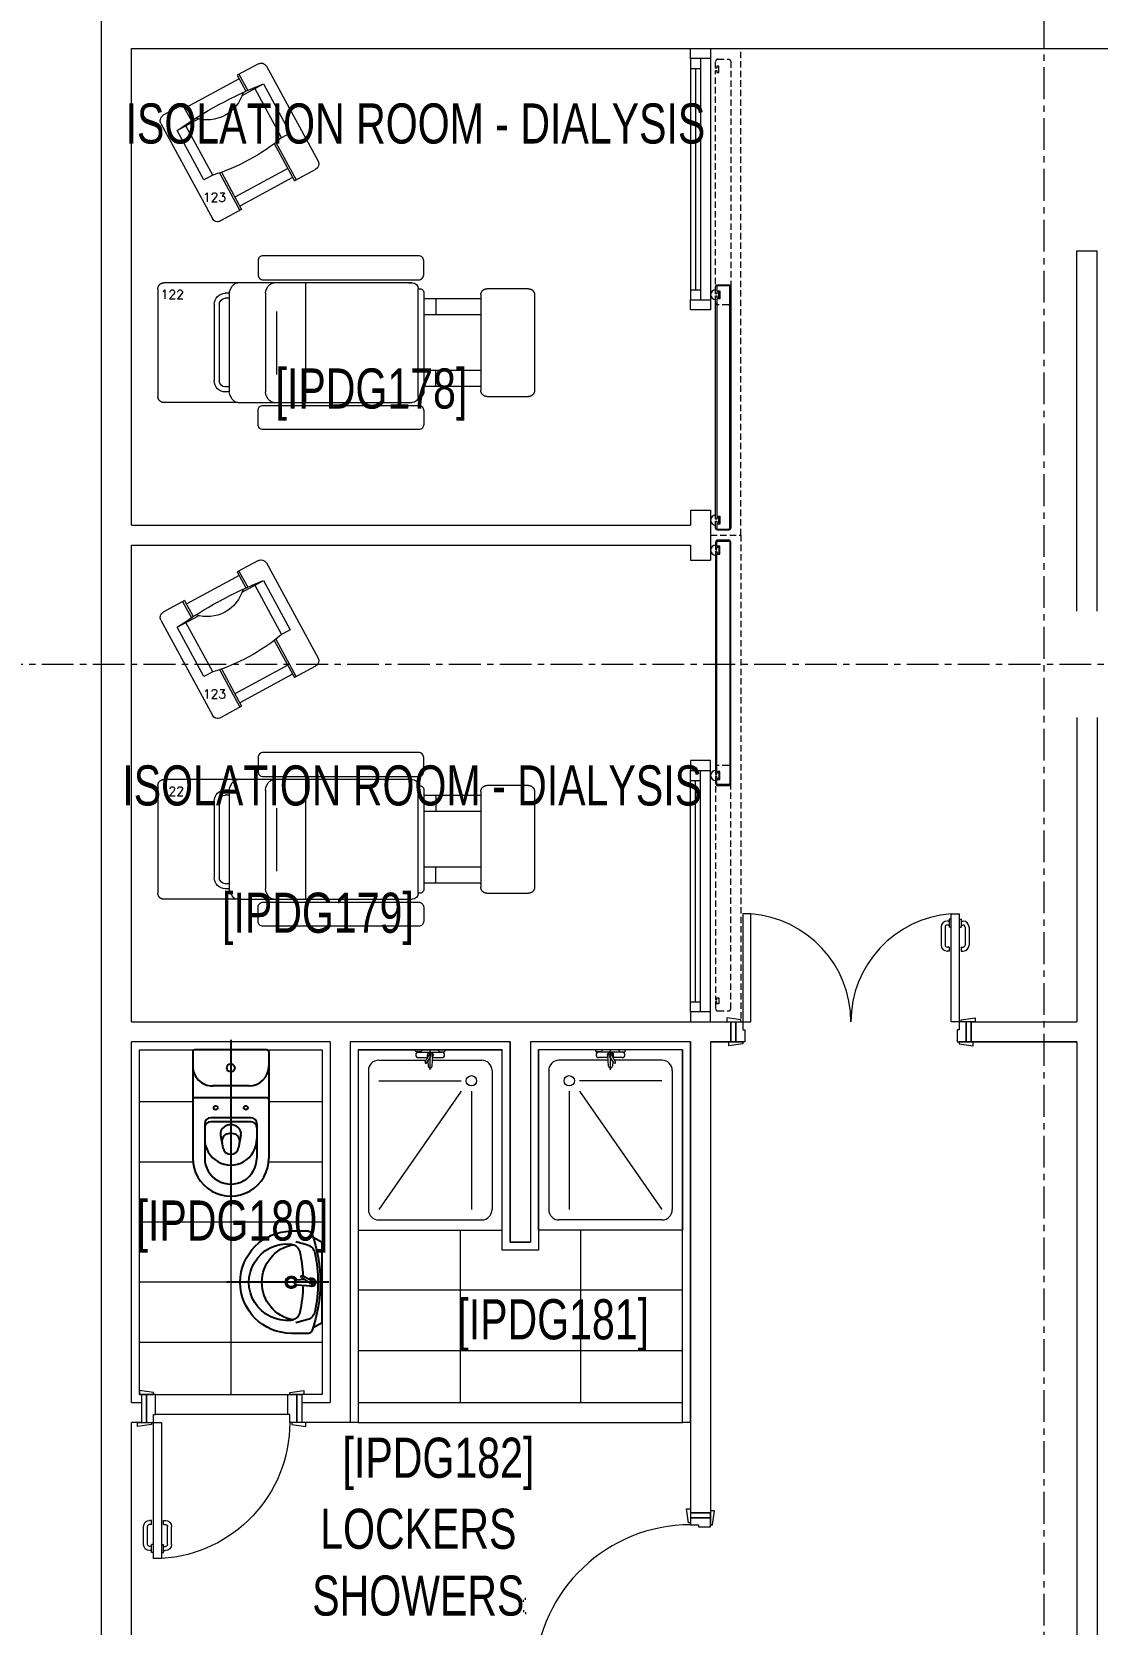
# Model space of a CAD drawing. Header units: millimetres. Extents: x 26027 to 581921, y 7230 to 233891.
# Drawn here: x 526695 to 532013, y 159154 to 167103 of the extents above; entities that cross this region are included whole.
import ezdxf

# ---------------------------------------------------------------- set-up
doc = ezdxf.new("R2010")
doc.units = ezdxf.units.MM
doc.header["$LTSCALE"] = 5
doc.linetypes.add('CENTER', pattern=[50.8, 31.75, -6.35, 6.35, -6.35])
doc.linetypes.add('HIDDEN', pattern=[9.525, 6.35, -3.175])
for name, color, linetype, lineweight in [('72_EGR_BASE_TEXT', 7, 'Continuous', 5), ('Aluminum', 7, 'Continuous', 5), ('car', 250, 'Continuous', 5), ('Medical Equipment and Furniture', 163, 'Continuous', 0), ('Medical Equipment and Furniture1', 163, 'Continuous', 5), ('SANIT', 250, 'Continuous', 5), ('Tiles', 252, 'Continuous', 5), ('Walls', 32, 'Continuous', 5)]:
    doc.layers.add(name, color=color, linetype=linetype, lineweight=lineweight)
for name, color, linetype in [('axes', 9, 'Continuous'), ('GE-ARCHITECTURAL_ELEMENTS', 8, 'Continuous'), ('GE-FURNITURE', 8, 'Continuous')]:
    doc.layers.add(name, color=color, linetype=linetype)
doc.layers.add('Wooden Joinery', color=7, linetype='Continuous', lineweight=5, true_color=0xffdcd1)
doc.styles.add('list_ghTextstyle', font='romans.shx', dxfattribs={"height": 0.25})
doc.styles.add('X3G_ENTITY_2587EA', font='swisscl.ttf', dxfattribs={"height": 200})

# ---------------------------------------------------------------- blocks, each defined once
blk = doc.blocks.new('HF16786C-P')
at = {"color": 8, "linetype": 'HIDDEN'}
for p, q in [((-0.2986, 0.2389), (-0.2986, -0.2389)), ((-0.2686, 0.2689), (-0.0607, 0.2689)), ((-0.0307, 0.2389), (-0.0307, -0.2389)), ((1.1825, 0.2989), (1.5514, 0.2989)), ((1.5814, 0.2689), (1.5814, -0.2689)), ((-0.0307, 0.2189), (0.2547, 0.2189)), ((0.1938, 0.2189), (0.1938, 0.1389)), ((-0.0307, 0.1389), (0.2547, 0.1389)), ((-0.0307, -0.1389), (0.2547, -0.1389)), ((0.1938, -0.2189), (0.1938, -0.1389)), ((-0.0307, -0.2189), (0.2547, -0.2189)), ((-0.0607, -0.2689), (-0.2686, -0.2689)), ((1.1825, -0.2989), (1.5514, -0.2989))]:
    blk.add_line(p, q, dxfattribs=at)
for p, q in [((0.2768, 0.2689), (0.282, 0.2689)), ((0.282, -0.2689), (0.282, 0.2689)), ((0.312, 0.2989), (1.0025, 0.2989)), ((0.3285, 0.2989), (0.312, 0.2989)), ((0.845, 0.2989), (0.845, -0.2989)), ((1.0025, 0.2989), (1.1825, 0.2989)), ((1.045, 0.2463), (1.045, -0.2463)), ((1.225, 0.2463), (1.225, -0.2463)), ((1.225, 0.2463), (1.245, 0.2463)), ((1.225, 0.2213), (1.245, 0.2213)), ((1.275, 0.1913), (1.275, -0.1913)), ((1.3, 0.1913), (1.3, -0.1913)), ((0.9898, 0.156), (0.9898, -0.1588)), ((1.225, -0.2213), (1.245, -0.2213)), ((0.2768, -0.2689), (0.282, -0.2689)), ((1.0025, -0.2989), (0.312, -0.2989)), ((1.1825, -0.2989), (1.0025, -0.2989)), ((1.225, -0.2463), (1.245, -0.2463))]:
    blk.add_line(p, q)
for points in [[(1.0817, 0.4087), (1.0817, 0.3386, -0.414214), (1.0567, 0.3136), (0.2797, 0.3136, -0.414214), (0.2547, 0.3386), (0.2547, 0.4087, -0.414214), (0.2797, 0.4337), (1.0567, 0.4337, -0.414214)], [(1.0817, -0.4087), (1.0817, -0.3386, 0.414214), (1.0567, -0.3136), (0.2797, -0.3136, 0.414214), (0.2547, -0.3386), (0.2547, -0.4087, 0.414214), (0.2797, -0.4337), (1.0567, -0.4337, 0.414214)]]:
    blk.add_lwpolyline(points, format="xyb", close=True)
blk.add_lwpolyline([(0.2547, 0.2527), (0.2547, -0.2527)])
for centre, start, end in [((-0.2686, 0.2389), 90, 180), ((-0.0607, 0.2389), 0, 90), ((1.5514, 0.2689), 0, 90), ((-0.2686, -0.2389), 180, 270), ((-0.0607, -0.2389), 270, 0), ((1.5514, -0.2689), 270, 0)]:
    blk.add_arc(centre, 0.03, start, end, dxfattribs=at)
for centre, radius, start, end in [((0.2756, 0.2474), 0.0216, 86.99887, 165.78399), ((0.312, 0.2689), 0.03, 90, 180), ((1.0025, 0.2689), 0.03, 47.44084, 90), ((0.9759, 0.2399), 0.0694, 5.3127, 47.44084), ((1.1825, 0.2689), 0.03, 47.44084, 90), ((1.1559, 0.2399), 0.0694, 5.3127, 47.44084), ((1.245, 0.1913), 0.055, 0, 90), ((1.245, 0.1913), 0.03, 0, 90), ((1.245, -0.1913), 0.03, 270, 0), ((1.245, -0.1913), 0.055, 270, 0), ((0.2756, -0.2474), 0.0216, 194.21601, 273.00113), ((0.312, -0.2689), 0.03, 180, 270), ((1.0025, -0.2689), 0.03, 270, 312.55916), ((0.9759, -0.2399), 0.0694, 312.55916, 354.6873), ((1.1825, -0.2689), 0.03, 270, 312.55916), ((1.1559, -0.2399), 0.0694, 312.55916, 354.6873)]:
    blk.add_arc(centre, radius, start, end)
blk = doc.blocks.new('F.44.66.83')
at = {"layer": 'Medical Equipment and Furniture1', "xscale": -1000, "yscale": 1000, "zscale": 1000, "rotation": 270}
blk.add_blockref('HF16786C-P', (77696, -14001.8), dxfattribs=at)
blk = doc.blocks.new('ME11218-P')
at = {"layer": 'Medical Equipment and Furniture1'}
for p, q in [((0.015, 0.58), (0.135, 0.58)), ((0.125, 0.58), (0.125, 0.4883)), ((0.135, 0.58), (0.135, 0.4891)), ((0.135, 0.56), (0.435, 0.56)), ((0.435, 0.58), (0.555, 0.58)), ((0.435, 0.58), (0.435, 0.4891)), ((0.445, 0.58), (0.445, 0.4883)), ((-0.015, 0.55), (-0.015, 0.01)), ((0.1613, 0.48), (0.04, 0.48)), ((0.04, 0.48), (0.04, 0.2)), ((0.09, 0.48), (0.09, 0.2)), ((0.53, 0.48), (0.4087, 0.48)), ((0.48, 0.2), (0.48, 0.48)), ((0.53, 0.2), (0.53, 0.48)), ((0.585, 0.55), (0.585, 0.01)), ((0.04, 0.2), (0.09, 0.2)), ((0.125, 0.1934), (0.125, -0.02)), ((0.135, 0.1918), (0.135, -0.02)), ((0.435, 0.1918), (0.435, -0.02)), ((0.445, 0.1934), (0.445, -0.02)), ((0.48, 0.2), (0.53, 0.2)), ((0.135, 0.05), (0.435, 0.05)), ((0.135, 0), (0.435, 0)), ((0.015, -0.02), (0.135, -0.02)), ((0.435, -0.02), (0.555, -0.02))]:
    blk.add_line(p, q, dxfattribs=at)
for centre, radius, start, end in [((0.015, 0.55), 0.03, 90, 180), ((0.555, 0.55), 0.03, 0, 90), ((0.285, -1.5865), 2.081, 83.23871, 96.76129), ((0.285, 0.6208), 0.1874, 224.20267, 315.79733), ((0.285, 1.1406), 0.9606, 258.28797, 281.71203), ((0.015, 0.01), 0.03, 180, 270), ((0.555, 0.01), 0.03, 270, 0)]:
    blk.add_arc(centre, radius, start, end, dxfattribs=at)
blk = doc.blocks.new('U.63.18.79')
at = {"layer": 'Medical Equipment and Furniture1', "extrusion": (1.14575e-09, 6.21071e-10, -1), "xscale": 999.9999999999976, "yscale": 999.9999999999976, "zscale": -999.9999999999977, "rotation": 61.53915026862275}
blk.add_blockref('ME11218-P', (-78585.3, -13211.3, 0), dxfattribs=at)
blk = doc.blocks.new('A$C180956F5')
at = {"layer": 'car'}
for p, q in [((1350, 640, 0), (690, 640, 0)), ((690, 540, 0), (1350, 540, 0))]:
    blk.add_line(p, q, dxfattribs=at)
at = {"layer": 'Wooden Joinery'}
for p, q in [((720, 1358.8, 0), (680, 1358.8, 0)), ((680, 1358.8, 0), (680, 680, 0)), ((720, 680, 0), (720, 1358.8, 0)), ((630, 1288.8, 0), (630, 1198.8, 0)), ((650, 1288.8, 0), (650, 1198.8, 0)), ((670, 1318.8, 0), (660, 1318.8, 0)), ((670, 1298.8, 0), (660, 1298.8, 0)), ((670, 1328.8, 0), (670, 1288.8, 0)), ((680, 1328.8, 0), (670, 1328.8, 0)), ((680, 1288.8, 0), (670, 1288.8, 0)), ((720, 1328.8, 0), (730, 1328.8, 0)), ((720, 1288.8, 0), (730, 1288.8, 0)), ((730, 1328.8, 0), (730, 1288.8, 0)), ((730, 1318.8, 0), (740, 1318.8, 0)), ((730, 1298.8, 0), (740, 1298.8, 0)), ((750, 1288.8, 0), (750, 1198.8, 0)), ((770, 1288.8, 0), (770, 1198.8, 0)), ((670, 1188.8, 0), (660, 1188.8, 0)), ((670, 1168.8, 0), (660, 1168.8, 0)), ((670, 1188.8, 0), (670, 1168.8, 0)), ((730, 1188.8, 0), (740, 1188.8, 0)), ((730, 1188.8, 0), (730, 1168.8, 0)), ((730, 1168.8, 0), (740, 1168.8, 0)), ((670, 690, 0), (600, 700, 0)), ((600, 700, 0), (600, 680, 0)), ((600, 680, 0), (670, 680, 0)), ((620, 540, 0), (620, 680, 0)), ((620, 680, 0), (645, 680, 0)), ((645, 680, 0), (680, 680, 0)), ((645, 540, 0), (645, 680, 0)), ((645, 680, 0), (645, 540, 0)), ((670, 680, 0), (670, 690, 0)), ((680, 680, 0), (720, 680, 0)), ((680, 680, 0), (680, 640, 0)), ((680, 640, 0), (690, 640, 0)), ((690, 640, 0), (690, 540, 0)), ((1360, 640, 0), (1350, 640, 0)), ((1350, 640, 0), (1350, 540, 0)), ((1395, 680, 0), (1360, 680, 0)), ((1360, 680, 0), (1360, 640, 0)), ((1370, 690, 0), (1440, 700, 0)), ((1370, 680, 0), (1370, 690, 0)), ((1440, 680, 0), (1370, 680, 0)), ((1395, 540, 0), (1395, 680, 0)), ((1395, 680, 0), (1395, 540, 0)), ((1420, 680, 0), (1395, 680, 0)), ((1420, 540, 0), (1420, 680, 0)), ((1440, 700, 0), (1440, 680, 0)), ((610, 520, 0), (610, 540, 0)), ((610, 540, 0), (680, 540, 0)), ((680, 530, 0), (610, 520, 0)), ((645, 540, 0), (620, 540, 0)), ((690, 540, 0), (645, 540, 0)), ((680, 540, 0), (680, 530, 0)), ((1350, 540, 0), (1395, 540, 0)), ((1360, 540, 0), (1360, 530, 0)), ((1430, 540, 0), (1360, 540, 0)), ((1360, 530, 0), (1430, 520, 0)), ((1395, 540, 0), (1420, 540, 0)), ((1430, 520, 0), (1430, 540, 0))]:
    blk.add_line(p, q, dxfattribs=at)
for centre, radius, start, end in [((680, 680, 0), 680, 0, 86.62771), ((660, 1288.8, 0), 30, 90, 180), ((660, 1288.8, 0), 10, 90, 180), ((740, 1288.8, 0), 30, 0, 90), ((740, 1288.8, 0), 10, 0, 90), ((660, 1198.8, 0), 30, 180, 270), ((660, 1198.8, 0), 10, 180, 270), ((740, 1198.8, 0), 10, 270, 0), ((740, 1198.8, 0), 30, 270, 0)]:
    blk.add_arc(centre, radius, start, end, dxfattribs=at)
blk = doc.blocks.new('WC manta')
at = {"layer": 'GE-FURNITURE'}
for p, q in [((-0.13, 0.18), (-0.13, -0.18)), ((-0.12, 0.19), (0.41, 0.19)), ((0.109, 0.18), (0.109, -0.18)), ((0.05, 0.09), (0.05, -0.09)), ((0.209, 0.1), (0.209, -0.1)), ((0.229, 0.1), (0.229, -0.1)), ((0.239, 0.13), (0.41, 0.13)), ((-0.18, 0), (0.65, 0)), ((0.2955, 0.051), (0.3581, 0.0393)), ((0.2955, -0.051), (0.3581, -0.0393)), ((0.239, -0.13), (0.41, -0.13)), ((-0.12, -0.19), (0.41, -0.19))]:
    blk.add_line(p, q, dxfattribs=at)
for centre, radius in [((0.159, 0.0752), 0.01), ((-0.04, 0), 0.02), ((0.159, -0.0753), 0.01)]:
    blk.add_circle(centre, radius, dxfattribs=at)
for centre, radius, start, end in [((-0.12, 0.18), 0.01, 90, 180), ((-0.05, 0.09), 0.1, 0, 90), ((0.119, 0.18), 0.01, 90, 180), ((0.41, 0), 0.19, 270, 90), ((0.239, 0.1), 0.03, 90, 180), ((0.259, 0.1), 0.03, 90, 180), ((0.3147, 0), 0.13, 270, 90), ((0.41, 0), 0.13, 270, 90), ((0.3029, 0), 0.0588, 141.52497, 218.47503), ((0.2882, 0.0117), 0.04, 79.42885, 141.52497), ((0.3454, 0), 0.0588, 166.41759, 193.58241), ((0.3271, 0.0044), 0.04, 79.42885, 166.41759), ((0.3507, 0), 0.04, 280.57115, 79.42885), ((0.2882, -0.0117), 0.04, 218.47503, 280.57115), ((0.3271, -0.0044), 0.04, 193.58241, 280.57115), ((-0.05, -0.09), 0.1, 270, 0), ((0.239, -0.1), 0.03, 180, 270), ((0.259, -0.1), 0.03, 180, 270), ((-0.12, -0.18), 0.01, 180, 270), ((0.119, -0.18), 0.01, 180, 270)]:
    blk.add_arc(centre, radius, start, end, dxfattribs=at)
blk = doc.blocks.new('lav-manta 60')
at = {"layer": 'GE-ARCHITECTURAL_ELEMENTS'}
for p, q in [((-0.2658, -0.0529), (-0.2358, 0)), ((-0.2358, 0), (0.2358, 0)), ((0, 0.04), (0, -0.56)), ((0.2658, -0.0529), (0.2358, 0)), ((-0.3, -0.0789), (-0.3, -0.18)), ((-0.2185, -0.0841), (-0.2383, -0.1537)), ((-0.015, -0.1473), (-0.0199, -0.064)), ((0.0274, -0.121), (-0.0078, -0.0673)), ((0.0389, -0.1142), (0.0087, -0.0575)), ((0.0191, -0.077), (0.0199, -0.064)), ((0.2185, -0.0841), (0.2383, -0.1537)), ((0.3, -0.0789), (0.3, -0.18)), ((0.015, -0.1473), (0.0174, -0.1057))]:
    blk.add_line(p, q, dxfattribs=at)
for centre, radius, start, end in [((-0.28, -0.0789), 0.02, 109.82288, 180), ((0, -0.8557), 0.8457, 70.17712, 109.82288), ((-0.1608, -0.1006), 0.06, 101.80862, 164.07939), ((0, -0.8696), 0.8457, 78.19138, 101.80862), ((0, -0.0617), 0.025, 320.74745, 220.36799), ((0, -0.0617), 0.02, 353.26708, 186.68201), ((0, -0.0617), 0.00966, 25.41267, 215.95772), ((0.1608, -0.1006), 0.06, 15.92061, 78.19138), ((0.28, -0.0789), 0.02, 0, 70.17712), ((0, -0.18), 0.3, 180, 0), ((0, -0.2039), 0.2252, 174.81422, 5.18578), ((-0.1645, -0.189), 0.06, 102.08826, 174.81422), ((0, -0.1282), 0.2252, 190.60973, 349.39027), ((0, -0.9572), 0.8457, 91.15716, 102.08826), ((0, -0.18), 0.035, 115.31059, 64.68941), ((0, -0.18), 0.0275, 117.14957, 62.85043), ((0, -0.1473), 0.015, 180, 0), ((0, -0.9572), 0.8457, 88.54856, 88.84398), ((0.0332, -0.1176), 0.00666, 210.68519, 30.68519), ((0, -0.9572), 0.8457, 77.91174, 87.42745), ((0.1645, -0.189), 0.06, 5.18578, 77.91174)]:
    blk.add_arc(centre, radius, start, end, dxfattribs=at)

msp = doc.modelspace()

# ---------------------------------------------------------------- linework, layer by layer
at = {"layer": 'Aluminum'}
for p, q in [((529983.8, 166970.3, 0), (529983.8, 165765.7, 0)), ((529983.8, 166920.3, 0), (530033.8, 166920.3, 0)), ((530008.8, 166920.3, 0), (530008.8, 165815.7, 0)), ((530033.8, 166970.3, 0), (530033.8, 165765.7, 0)), ((530083.8, 166970.3, 0), (530083.8, 165765.7, 0)), ((529983.8, 165815.7, 0), (530033.8, 165815.7, 0)), ((529983.8, 162211, 0), (529983.8, 163415.7, 0)), ((529983.8, 163365.7, 0), (530033.8, 163365.7, 0)), ((530008.8, 162261, 0), (530008.8, 163365.7, 0)), ((530033.8, 162211, 0), (530033.8, 163415.7, 0)), ((530083.8, 162211, 0), (530083.8, 163415.7, 0)), ((529983.8, 162261, 0), (530033.8, 162261, 0))]:
    msp.add_line(p, q, dxfattribs=at)
at = {"layer": 'Aluminum', "elevation": 0}
for points in [[(530083.8, 167020.3), (530083.8, 166970.3), (529983.8, 166970.3), (529983.8, 167020.3)], [(530083.8, 165765.7), (530083.8, 165715.7), (529983.8, 165715.7), (529983.8, 165765.7)], [(530083.8, 163415.7), (530083.8, 163465.7), (529983.8, 163465.7), (529983.8, 163415.7)], [(530083.8, 162161), (530083.8, 162211), (529983.8, 162211), (529983.8, 162161)]]:
    msp.add_lwpolyline(points, close=True, dxfattribs=at)
at = {"layer": 'axes', "linetype": 'CENTER', "lineweight": 0}
for p, q in [((531748.8, 120285.6, 0), (531748.8, 205820.3, 0)), ((544175.8, 163945.3, 2.4), (461383.1, 163945.3, 2.4))]:
    msp.add_line(p, q, dxfattribs=at)
at = {"layer": 'SANIT'}
for p, q in [((528323.8, 162021, 0), (529043.8, 162021, 0)), ((528323.8, 162021, 0), (528323.8, 161121, 0)), ((528634.3, 162012, 0), (528616.3, 162012, 0)), ((528616.3, 162006.4, 0), (528616.3, 162012, 0)), ((528625.3, 162009.8, 0), (528742.3, 162009.8, 0)), ((528634.3, 162009.8, 0), (528634.3, 162012, 0)), ((528659.3, 161961, 0), (528678.3, 161996.7, 0)), ((528666.5, 161956.7, 0), (528689, 161990.9, 0)), ((528671.7, 161984.4, 0), (528671.3, 161992.6, 0)), ((528683.8, 161922, 0), (528683.8, 162021, 0)), ((528693.2, 161940.5, 0), (528696.3, 161992.6, 0)), ((528733.3, 162012, 0), (528751.3, 162012, 0)), ((528733.3, 162009.8, 0), (528733.3, 162012, 0)), ((528751.3, 162006.4, 0), (528751.3, 162012, 0)), ((529043.8, 161121, 0), (529043.8, 162021, 0)), ((529943.8, 162021, 0), (529223.8, 162021, 0)), ((529223.8, 161121, 0), (529223.8, 162021, 0)), ((529534.3, 162012, 0), (529516.3, 162012, 0)), ((529516.3, 162006.4, 0), (529516.3, 162012, 0)), ((529642.3, 162009.8, 0), (529525.3, 162009.8, 0)), ((529534.3, 162009.8, 0), (529534.3, 162012, 0)), ((529574.3, 161940.5, 0), (529571.3, 161992.6, 0)), ((529601.1, 161956.7, 0), (529578.5, 161990.9, 0)), ((529583.8, 161922, 0), (529583.8, 162021, 0)), ((529608.3, 161961, 0), (529589.3, 161996.7, 0)), ((529595.8, 161984.4, 0), (529596.3, 161992.6, 0)), ((529633.3, 162012, 0), (529651.3, 162012, 0)), ((529633.3, 162009.8, 0), (529633.3, 162012, 0)), ((529651.3, 162006.4, 0), (529651.3, 162012, 0)), ((529943.8, 162021, 0), (529943.8, 161121, 0)), ((528375.2, 161918.2, 0), (528375.2, 161223.9, 0)), ((528426.6, 161969.6, 0), (528663.9, 161969.6, 0)), ((528625.3, 161982.8, 0), (528670.9, 161982.8, 0)), ((528672.8, 161966.3, 0), (528674.3, 161940.5, 0)), ((528694.9, 161969.6, 0), (528940.9, 161969.6, 0)), ((528695.7, 161982.8, 0), (528742.3, 161982.8, 0)), ((528992.3, 161918.2, 0), (528992.3, 161223.9, 0)), ((529275.2, 161918.2, 0), (529275.2, 161223.9, 0)), ((529572.6, 161969.6, 0), (529326.6, 161969.6, 0)), ((529571.8, 161982.8, 0), (529525.3, 161982.8, 0)), ((529594.7, 161966.3, 0), (529593.2, 161940.5, 0)), ((529642.3, 161982.8, 0), (529596.7, 161982.8, 0)), ((529840.9, 161969.6, 0), (529603.7, 161969.6, 0)), ((529892.3, 161918.2, 0), (529892.3, 161223.9, 0)), ((528426.6, 161866.8, 0), (528838.1, 161866.8, 0)), ((529840.9, 161866.8, 0), (529429.5, 161866.8, 0)), ((528838.1, 161815.3, 0), (528426.6, 161223.9, 0)), ((528889.5, 161815.3, 0), (528889.5, 161223.9, 0)), ((529378.1, 161815.3, 0), (529378.1, 161223.9, 0)), ((529429.5, 161815.3, 0), (529840.9, 161223.9, 0)), ((528323.8, 161121, 0), (529043.8, 161121, 0)), ((528426.6, 161172.5, 0), (528940.9, 161172.5, 0)), ((529943.8, 161121, 0), (529223.8, 161121, 0)), ((529840.9, 161172.5, 0), (529326.6, 161172.5, 0))]:
    msp.add_line(p, q, dxfattribs=at)
for centre in [(528889.5, 161866.8, 0), (529378.1, 161866.8, 0)]:
    msp.add_circle(centre, 25.7, dxfattribs=at)
for centre, radius, start, end in [((528616.3, 162021, 0), 9, 180, 270), ((528625.3, 161996.3, 0), 13.5, 90, 270), ((528634.3, 162021, 0), 9, 270, 0), ((528683.8, 161994, 0), 15.8, 319.63201, 219.25255), ((528683.8, 161994, 0), 12.6, 353.26708, 186.73292), ((528683.8, 161994, 0), 6.08, 324.04228, 154.58733), ((528733.3, 162021, 0), 9, 180, 270), ((528742.3, 161996.3, 0), 13.5, 270, 90), ((528751.3, 162021, 0), 9, 270, 0), ((529516.3, 162021, 0), 9, 180, 270), ((529525.3, 161996.3, 0), 13.5, 90, 270), ((529534.3, 162021, 0), 9, 270, 0), ((529583.8, 161994, 0), 15.8, 320.74745, 220.36799), ((529583.8, 161994, 0), 12.6, 353.26708, 186.73292), ((529583.8, 161994, 0), 6.08, 25.41267, 215.95772), ((529633.3, 162021, 0), 9, 180, 270), ((529642.3, 161996.3, 0), 13.5, 270, 90), ((529651.3, 162021, 0), 9, 270, 0), ((528426.6, 161918.2, 0), 51.4, 90, 180), ((528662.9, 161958.8, 0), 4.2, 149.31481, 329.31481), ((528683.8, 161940.5, 0), 9.45, 180, 0), ((528940.9, 161918.2, 0), 51.4, 0, 90), ((529326.6, 161918.2, 0), 51.4, 90, 180), ((529583.8, 161940.5, 0), 9.45, 180, 0), ((529604.7, 161958.8, 0), 4.2, 210.68519, 30.68519), ((529840.9, 161918.2, 0), 51.4, 0, 90), ((528426.6, 161223.9, 0), 51.4, 180, 270), ((528940.9, 161223.9, 0), 51.4, 270, 0), ((529326.6, 161223.9, 0), 51.4, 180, 270), ((529840.9, 161223.9, 0), 51.4, 270, 0)]:
    msp.add_arc(centre, radius, start, end, dxfattribs=at)
at = {"layer": 'Tiles'}
for p, q in [((527498.3, 161761, 0), (527232.8, 161761, 0)), ((528143.8, 161761, 0), (527878.3, 161761, 0)), ((527499.4, 161461, 0), (527232.8, 161461, 0)), ((528143.8, 161461, 0), (527877.2, 161461, 0)), ((527688.3, 161291, 0), (527688.3, 160301, 0)), ((528143.8, 161161, 0), (527232.8, 161161, 0)), ((528833.8, 161121, 0), (528833.8, 160261, 0)), ((529433.8, 161121, 0), (529433.8, 160261, 0)), ((527735.8, 160861, 0), (527232.8, 160861, 0)), ((529943.8, 160821, 0), (528323.8, 160821, 0)), ((528143.8, 160561, 0), (527232.8, 160561, 0)), ((528323.8, 160521, 0), (529943.8, 160521, 0)), ((528323.8, 160261, 0), (529943.8, 160261, 0)), ((528323.8, 160161, 0), (529943.8, 160161, 0))]:
    msp.add_line(p, q, dxfattribs=at)
at = {"layer": 'Tiles', "elevation": 0}
for points in [[(527242.8, 160301), (527232.8, 160301), (527232.8, 162021), (528143.8, 162021), (528143.8, 160301), (528042.8, 160301)], [(529983.8, 160161), (529943.8, 160161), (529943.8, 162021), (529223.8, 162021), (529223.8, 161021), (529043.8, 161021), (529043.8, 162021), (528323.8, 162021), (528323.8, 160161), (528283.8, 160161)]]:
    msp.add_lwpolyline(points, dxfattribs=at)
at = {"layer": 'Walls'}
for p, q in [((527042.8, 149280.3, 0), (527042.8, 167270.3, 0)), ((527192.8, 164640.7, 0), (527192.8, 167020.3, 0)), ((527192.8, 167020.3, 0), (540268.8, 167020.3, 0)), ((531912.5, 164210.3, 0), (531912.5, 166010.3, 0)), ((531912.5, 166010.3, 0), (532012.5, 166010.3, 0)), ((532012.5, 164210.3, 0), (532012.5, 166010.3, 0)), ((532012.5, 164210.3, 0), (532012.5, 166010.3, 0)), ((529983.8, 164715.7, 0), (529983.8, 164640.7, 0)), ((529983.8, 164715.7, 0), (530083.8, 164715.7, 0)), ((530083.8, 164715.7, 0), (530083.8, 164465.7, 0)), ((527192.8, 164640.7, 0), (529983.8, 164640.7, 0)), ((527192.8, 162161, 0), (527192.8, 164540.7, 0)), ((527192.8, 164540.7, 0), (529983.8, 164540.7, 0)), ((529983.8, 164540.7, 0), (529983.8, 164465.7, 0)), ((529983.8, 164465.7, 0), (530083.8, 164465.7, 0)), ((531912.5, 163680.3, 0), (531912.5, 162161, 0)), ((532012.5, 163680.3, 0), (532012.5, 157010.3, 0)), ((527192.8, 162161.1, 0), (530183.8, 162161, 0)), ((530183.8, 162161, 0), (530183.8, 162061, 0)), ((531383.8, 162161, 0), (531912.5, 162161, 0)), ((531383.8, 162161, 0), (531383.8, 162061, 0)), ((527192.8, 160261, 0), (527192.8, 162061, 0)), ((528183.8, 162061, 0), (527192.8, 162061, 0)), ((528183.8, 162061, 0), (528183.8, 160261, 0)), ((529083.8, 162061, 0), (528283.8, 162061, 0)), ((528283.8, 162061, 0), (528283.8, 160161, 0)), ((529083.8, 162061, 0), (529083.8, 161061, 0)), ((529983.8, 162061, 0), (529183.8, 162061, 0)), ((529183.8, 162061, 0), (529183.8, 161061, 0)), ((529983.8, 162061, 0), (529983.8, 159710.7, -1.2)), ((530083.8, 162061, 0), (530083.8, 159710.7, -1.2)), ((530083.8, 162061, 0), (530183.8, 162061, 0)), ((530183.8, 162061, 0), (530083.8, 162061, 0)), ((531383.8, 162061, 0), (531912.5, 162061, 0)), ((531912.5, 162061, 0), (531383.8, 162061, 0)), ((531912.5, 162061, 0), (531912.5, 157010.3, 0)), ((531912.5, 162061, 0), (531912.5, 157010.3, 0)), ((529083.8, 161061, 0), (529183.8, 161061, 0)), ((527192.8, 160261, 0), (527242.8, 160261, 0)), ((527242.8, 160261, 0), (527242.8, 160161, 0)), ((528042.8, 160261, 0), (528042.8, 160161, 0)), ((528042.8, 160261, 0), (528183.8, 160261, 0)), ((527192.8, 158210.7, -1.2), (527192.8, 160161, 0)), ((527242.8, 160161, 0), (527192.8, 160161, 0)), ((528283.8, 160161, 0), (528042.8, 160161, 0)), ((529983.8, 159710.7, -2.4), (530083.8, 159710.7, -2.4))]:
    msp.add_line(p, q, dxfattribs=at)
at = {"layer": 'Walls', "elevation": 0}
msp.add_lwpolyline([(529983.8, 160161), (529983.8, 162061), (529183.8, 162061), (529183.8, 161061), (529083.8, 161061), (529083.8, 162061), (528283.8, 162061), (528283.8, 160161)], dxfattribs=at)
at = {"layer": 'Wooden Joinery'}
for p, q in [((530283.8, 162699.6, 0), (530243.8, 162699.6, 0)), ((530243.8, 162699.6, 0), (530243.8, 162161, 0)), ((530283.8, 162161, 0), (530283.8, 162699.6, 0)), ((531233.8, 162634.1, 0), (531233.8, 162544.1, 0)), ((531253.8, 162634.1, 0), (531253.8, 162544.1, 0)), ((531273.8, 162664.1, 0), (531263.8, 162664.1, 0)), ((531273.8, 162644.1, 0), (531263.8, 162644.1, 0)), ((531273.8, 162674.1, 0), (531273.8, 162634.1, 0)), ((531283.8, 162674.1, 0), (531273.8, 162674.1, 0)), ((531283.8, 162634.1, 0), (531273.8, 162634.1, 0)), ((531283.8, 162161, 0), (531283.8, 162699.6, 0)), ((531283.8, 162699.6, 0), (531323.8, 162699.6, 0)), ((531323.8, 162699.6, 0), (531323.8, 162161, 0)), ((531323.8, 162674.1, 0), (531333.8, 162674.1, 0)), ((531323.8, 162634.1, 0), (531333.8, 162634.1, 0)), ((531333.8, 162674.1, 0), (531333.8, 162634.1, 0)), ((531333.8, 162664.1, 0), (531343.8, 162664.1, 0)), ((531333.8, 162644.1, 0), (531343.8, 162644.1, 0)), ((531353.8, 162634.1, 0), (531353.8, 162544.1, 0)), ((531373.8, 162634.1, 0), (531373.8, 162544.1, 0)), ((531273.8, 162534.1, 0), (531263.8, 162534.1, 0)), ((531273.8, 162514.1, 0), (531263.8, 162514.1, 0)), ((531273.8, 162534.1, 0), (531273.8, 162514.1, 0)), ((531333.8, 162534.1, 0), (531343.8, 162534.1, 0)), ((531333.8, 162534.1, 0), (531333.8, 162514.1, 0)), ((531333.8, 162514.1, 0), (531343.8, 162514.1, 0)), ((530233.8, 162171, 0), (530163.8, 162181, 0)), ((530163.8, 162181, 0), (530163.8, 162161, 0)), ((530233.8, 162171, 0), (530163.8, 162181, 0)), ((530163.8, 162181, 0), (530163.8, 162161, 0)), ((530163.8, 162161, 0), (530233.8, 162161, 0)), ((530163.8, 162161, 0), (530233.8, 162161, 0)), ((530183.8, 162061, 0), (530183.8, 162161, 0)), ((530183.8, 162161, 0), (530208.8, 162161, 0)), ((530183.8, 162061, 0), (530183.8, 162161, 0)), ((530183.8, 162161, 0), (530208.8, 162161, 0)), ((530208.8, 162161, 0), (530243.8, 162161, 0)), ((530208.8, 162061, 0), (530208.8, 162161, 0)), ((530208.8, 162161, 0), (530208.8, 162061, 0)), ((530208.8, 162161, 0), (530243.8, 162161, 0)), ((530208.8, 162061, 0), (530208.8, 162161, 0)), ((530208.8, 162161, 0), (530208.8, 162061, 0)), ((530233.8, 162161, 0), (530233.8, 162171, 0)), ((530233.8, 162161, 0), (530233.8, 162171, 0)), ((530243.8, 162161, 0), (530283.8, 162161, 0)), ((530243.8, 162161, 0), (530243.8, 162121, 0)), ((530243.8, 162161, 0), (530243.8, 162121, 0)), ((531323.8, 162161, 0), (531283.8, 162161, 0)), ((531358.8, 162161, 0), (531323.8, 162161, 0)), ((531323.8, 162161, 0), (531323.8, 162121, 0)), ((531358.8, 162161, 0), (531323.8, 162161, 0)), ((531323.8, 162161, 0), (531323.8, 162121, 0)), ((531333.8, 162171, 0), (531403.8, 162181, 0)), ((531333.8, 162171, 0), (531403.8, 162181, 0)), ((531333.8, 162161, 0), (531333.8, 162171, 0)), ((531333.8, 162161, 0), (531333.8, 162171, 0)), ((531403.8, 162161, 0), (531333.8, 162161, 0)), ((531403.8, 162161, 0), (531333.8, 162161, 0)), ((531358.8, 162061, 0), (531358.8, 162161, 0)), ((531358.8, 162161, 0), (531358.8, 162061, 0)), ((531383.8, 162161, 0), (531358.8, 162161, 0)), ((531358.8, 162061, 0), (531358.8, 162161, 0)), ((531358.8, 162161, 0), (531358.8, 162061, 0)), ((531383.8, 162161, 0), (531358.8, 162161, 0)), ((531383.8, 162061, 0), (531383.8, 162161, 0)), ((531383.8, 162061, 0), (531383.8, 162161, 0)), ((531403.8, 162181, 0), (531403.8, 162161, 0)), ((531403.8, 162181, 0), (531403.8, 162161, 0)), ((530243.8, 162121, 0), (530253.8, 162121, 0)), ((530243.8, 162121, 0), (530253.8, 162121, 0)), ((530253.8, 162121, 0), (530253.8, 162061, 0)), ((530253.8, 162121, 0), (530253.8, 162061, 0)), ((531323.8, 162121, 0), (531313.8, 162121, 0)), ((531313.8, 162121, 0), (531313.8, 162061, 0)), ((531323.8, 162121, 0), (531313.8, 162121, 0)), ((531313.8, 162121, 0), (531313.8, 162061, 0)), ((530173.8, 162041, 0), (530173.8, 162061, 0)), ((530173.8, 162061, 0), (530243.8, 162061, 0)), ((530243.8, 162051, 0), (530173.8, 162041, 0)), ((530208.8, 162061, 0), (530183.8, 162061, 0)), ((530208.8, 162061, 0), (530183.8, 162061, 0)), ((530253.8, 162061, 0), (530208.8, 162061, 0)), ((530253.8, 162061, 0), (530208.8, 162061, 0)), ((530243.8, 162061, 0), (530243.8, 162051, 0)), ((531313.8, 162061, 0), (531358.8, 162061, 0)), ((531313.8, 162061, 0), (531358.8, 162061, 0)), ((531323.8, 162061, 0), (531323.8, 162051, 0)), ((531393.8, 162061, 0), (531323.8, 162061, 0)), ((531323.8, 162061, 0), (531323.8, 162051, 0)), ((531393.8, 162061, 0), (531323.8, 162061, 0)), ((531323.8, 162051, 0), (531393.8, 162041, 0)), ((531323.8, 162051, 0), (531393.8, 162041, 0)), ((531358.8, 162061, 0), (531383.8, 162061, 0)), ((531358.8, 162061, 0), (531383.8, 162061, 0)), ((531393.8, 162041, 0), (531393.8, 162061, 0)), ((531393.8, 162041, 0), (531393.8, 162061, 0)), ((529160.3, 159275.1, -1.2), (529160.3, 159285.1, -1.2)), ((529150.3, 159265.1, -1.2), (529150.3, 159275.1, -1.2)), ((529150.3, 159225.1, -1.2), (529150.3, 159215.1, -1.2)), ((529160.3, 159215.1, -1.2), (529160.3, 159205.1, -1.2))]:
    msp.add_line(p, q, dxfattribs=at)
at = {"layer": 'Wooden Joinery', "linetype": 'HIDDEN', "elevation": 0}
for points in [[(530083.8, 164590.7), (530233.8, 164590.7), (530233.8, 167020.3)], [(530083.8, 164590.7), (530233.8, 164590.7), (530233.8, 162161)]]:
    msp.add_lwpolyline(points, dxfattribs=at)
for points in [[(530113.8, 166930.7), (530113.8, 166920.7), (530108.8, 166920.7), (530108.8, 166955.7, -0.414214), (530118.8, 166965.7), (530173.8, 166965.7, -0.414214), (530183.8, 166955.7), (530183.8, 165750.7, -0.414214), (530173.8, 165740.7), (530118.8, 165740.7, -0.414214), (530108.8, 165750.7), (530108.8, 165785.7), (530113.8, 165785.7), (530113.8, 165775.7), (530123.8, 165775.7), (530123.8, 165805.7), (530113.8, 165805.7), (530113.8, 165795.7), (530108.8, 165795.7), (530108.8, 166910.7), (530113.8, 166910.7), (530113.8, 166900.7), (530123.8, 166900.7), (530123.8, 166930.7)], [(530113.8, 162250.7), (530113.8, 162260.7), (530108.8, 162260.7), (530108.8, 162225.7, 0.414214), (530118.8, 162215.7), (530173.8, 162215.7, 0.414214), (530183.8, 162225.7), (530183.8, 163430.7, 0.414214), (530173.8, 163440.7), (530118.8, 163440.7, 0.414214), (530108.8, 163430.7), (530108.8, 163395.7), (530113.8, 163395.7), (530113.8, 163405.7), (530123.8, 163405.7), (530123.8, 163375.7), (530113.8, 163375.7), (530113.8, 163385.7), (530108.8, 163385.7), (530108.8, 162270.7), (530113.8, 162270.7), (530113.8, 162280.7), (530123.8, 162280.7), (530123.8, 162250.7)]]:
    msp.add_lwpolyline(points, format="xyb", close=True, dxfattribs=at)
at = {"layer": 'Wooden Joinery', "elevation": 0}
for points in [[(530113.8, 165805.7), (530113.8, 165795.7), (530108.8, 165795.7), (530108.8, 165830.7, -0.414214), (530118.8, 165840.7), (530173.8, 165840.7, -0.414214), (530183.8, 165830.7), (530183.8, 164625.7, -0.414214), (530173.8, 164615.7), (530118.8, 164615.7, -0.414214), (530108.8, 164625.7), (530108.8, 164660.7), (530113.8, 164660.7), (530113.8, 164650.7), (530123.8, 164650.7), (530123.8, 164680.7), (530113.8, 164680.7), (530113.8, 164670.7), (530108.8, 164670.7), (530108.8, 165785.7), (530113.8, 165785.7), (530113.8, 165775.7), (530123.8, 165775.7), (530123.8, 165805.7)], [(530113.8, 165770.7), (530113.8, 164685.7), (530128.8, 164685.7), (530128.8, 164645.7), (530113.8, 164645.7), (530113.8, 164625.7, 0.414214), (530118.8, 164620.7), (530173.8, 164620.7, 0.414214), (530178.8, 164625.7), (530178.8, 165830.7, 0.414214), (530173.8, 165835.7), (530118.8, 165835.7, 0.414214), (530113.8, 165830.7), (530113.8, 165810.7), (530128.8, 165810.7), (530128.8, 165770.7)], [(530113.8, 163375.7), (530113.8, 163385.7), (530108.8, 163385.7), (530108.8, 163350.7, 0.414214), (530118.8, 163340.7), (530173.8, 163340.7, 0.414214), (530183.8, 163350.7), (530183.8, 164555.7, 0.414214), (530173.8, 164565.7), (530118.8, 164565.7, 0.414214), (530108.8, 164555.7), (530108.8, 164520.7), (530113.8, 164520.7), (530113.8, 164530.7), (530123.8, 164530.7), (530123.8, 164500.7), (530113.8, 164500.7), (530113.8, 164510.7), (530108.8, 164510.7), (530108.8, 163395.7), (530113.8, 163395.7), (530113.8, 163405.7), (530123.8, 163405.7), (530123.8, 163375.7)], [(530113.8, 163410.7), (530113.8, 164495.7), (530128.8, 164495.7), (530128.8, 164535.7), (530113.8, 164535.7), (530113.8, 164555.7, -0.414214), (530118.8, 164560.7), (530173.8, 164560.7, -0.414214), (530178.8, 164555.7), (530178.8, 163350.7, -0.414214), (530173.8, 163345.7), (530118.8, 163345.7, -0.414214), (530113.8, 163350.7), (530113.8, 163370.7), (530128.8, 163370.7), (530128.8, 163410.7)]]:
    msp.add_lwpolyline(points, format="xyb", close=True, dxfattribs=at)
at = {"layer": 'Wooden Joinery', "elevation": -1.2}
for points in [[(529983.8, 159660.7), (529973.8, 159660.7), (529963.8, 159730.7), (529983.8, 159730.7)], [(530083.8, 159650.7), (530093.8, 159650.7), (530103.8, 159720.7), (530083.8, 159720.7)]]:
    msp.add_lwpolyline(points, close=True, dxfattribs=at)
at = {"layer": 'Wooden Joinery', "elevation": -2.4}
for points in [[(529983.8, 159685.7), (530083.8, 159685.7), (530083.8, 159710.7), (529983.8, 159710.7), (529983.8, 159685.7)], [(529983.8, 159685.7), (529983.8, 159650.7), (530023.8, 159650.7), (530023.8, 159640.7), (530083.8, 159640.7), (530083.8, 159685.7), (529983.8, 159685.7)]]:
    msp.add_lwpolyline(points, dxfattribs=at)
at = {"layer": 'Wooden Joinery'}
for centre, radius, start, end in [((530108.8, 165790.7, 0), 25, 90, 270), ((530108.8, 164665.7, 0), 25, 90, 270), ((530108.8, 164515.7, 0), 25, 90, 270), ((530108.8, 163390.7, 0), 25, 90, 270), ((530243.8, 162161, 0), 540, 0, 85.75198), ((531323.8, 162161, 0), 540, 94.24802, 180), ((531263.8, 162634.1, 0), 30, 90, 180), ((531263.8, 162634.1, 0), 10, 90, 180), ((531343.8, 162634.1, 0), 30, 0, 90), ((531343.8, 162634.1, 0), 10, 0, 90), ((531263.8, 162544.1, 0), 30, 180, 270), ((531263.8, 162544.1, 0), 10, 180, 270), ((531343.8, 162544.1, 0), 10, 270, 0), ((531343.8, 162544.1, 0), 30, 270, 0), ((529983.8, 158870.7, -2.4), 780, 90, 177.06047)]:
    msp.add_arc(centre, radius, start, end, dxfattribs=at)

# ---------------------------------------------------------------- block references
at = {"layer": 'Medical Equipment and Furniture', "rotation": 90}
for name, p in [('U.63.18.79', (514904.2, 87855.4, 0)), ('F.44.66.83', (514904.2, 87855.4, 0)), ('U.63.18.79', (514904.2, 85375.8, 0)), ('F.44.66.83', (514904.2, 85375.8, 0))]:
    msp.add_blockref(name, p, dxfattribs=at)
at = {"layer": 'SANIT', "rotation": 270}
for name, p, xscale, yscale, zscale in [('WC manta', (527688.3, 161891, 0), 999.9999999999995, 999.9999999999995, 999.9999999999995), ('lav-manta 60', (528143.8, 160861, 0), -850.0000000001897, 850.0000000001897, 850.0000000001897)]:
    msp.add_blockref(name, p, dxfattribs=dict(at, xscale=xscale, yscale=yscale, zscale=zscale))
at = {"layer": 'Wooden Joinery', "xscale": -1, "rotation": 180}
msp.add_blockref('A$C180956F5', (526622.8, 160841, 0), dxfattribs=at)

# ---------------------------------------------------------------- texts
at = {"layer": '72_EGR_BASE_TEXT', "char_height": 200, "attachment_point": 2, "style": 'X3G_ENTITY_2587EA'}
for s, insert in [('ISOLATION ROOM - DIALYSIS', (528610, 166745.4)), ('[IPDG178]', (528390.4, 165422.5)), ('ISOLATION ROOM - DIALYSIS', (528593.8, 163441.1, 0)), ('[IPDG179]', (528123.4, 162805.6)), ('[IPDG180]', (527696.7, 161269.3, 0)), ('[IPDG181]', (529297.7, 160776.3, 0)), ('[IPDG182]', (528724.9, 160085.1)), ('LOCKERS^M^JSHOWERS', (528624.4, 159730.6))]:
    msp.add_mtext(s, dxfattribs=dict(at, insert=insert))
at = {"layer": 'Medical Equipment and Furniture', "char_height": 45, "attachment_point": 2, "style": 'list_ghTextstyle'}
for s, insert in [('123', (527606.8, 166299.8, 0)), ('122', (527396.5, 165814.6, 0)), ('123', (527606.8, 163820.2, 0)), ('122', (527396.5, 163334.9, 0))]:
    msp.add_mtext(s, dxfattribs=dict(at, insert=insert))

doc.saveas('drawing.dxf')
